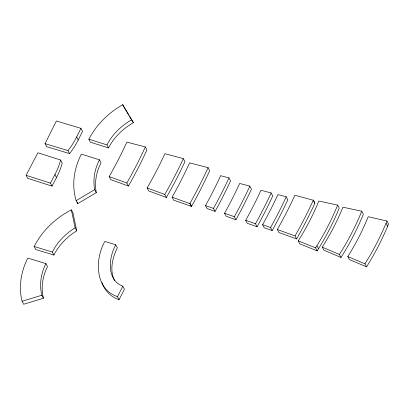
<?xml version="1.0" encoding="UTF-8"?>
<svg xmlns="http://www.w3.org/2000/svg" width="409" height="409" viewBox="0 0 409 409"><rect width="100%" height="100%" fill="white"/><g stroke="black" fill="none" stroke-linecap="round" stroke-linejoin="round"><path stroke-width="0.61" d="M366.561 266.821L364.976 263.815A276.97 232.547 -27.8 0 0 386.019 223.278L386.965 221.034L368.248 216.704L367.333 218.876A256.111 215.037 -27.8 0 1 347.793 256.561L349.378 259.567L366.561 266.821A276.97 232.547 -27.8 0 0 387.604 226.284L388.55 224.045L386.965 221.034M296.607 238.953L295.022 235.947A470.11 394.716 -27.8 0 0 313.289 200.252L294.879 195.226A449.251 377.2 -27.8 0 1 277.343 229.521L278.928 232.527L296.607 238.953A470.11 394.716 -27.8 0 0 314.874 203.258L313.381 200.047M119.08 299.649L117.495 296.643C94.776 289.199 94.648 259.045 104.878 241.438L115.747 244.807C108.661 257.496 106.212 279.966 122.828 286.193L124.413 289.204L119.08 299.649C111.008 297.185 104.622 290.564 101.913 282.634M45.041 143.682L56.381 120.987L80.946 128.36L82.531 131.371L78.242 139.955A76.135 63.927 -27.8 0 1 69.586 153.585L46.626 146.693L45.041 143.682L68.001 150.578L69.586 153.585M68.001 150.578A76.135 63.927 -27.8 0 0 76.657 136.949L80.946 128.36M117.495 296.643L122.828 286.193M26.11 175.328L37.863 152.756L60.634 160.037L62.219 163.043A76.135 63.927 -27.8 0 1 56.493 177.583L52.05 186.115L27.694 178.334L26.11 175.328L50.465 183.109L52.05 186.115M50.465 183.109L54.908 174.577A76.135 63.927 -27.8 0 0 60.634 160.037M191.397 206.586L189.924 203.38A470.11 394.716 -27.8 0 0 208.099 167.659L189.587 162.869A449.251 377.2 -27.8 0 1 172.112 197.184L173.697 200.19L191.509 206.392A470.11 394.716 -27.8 0 0 209.684 170.665L208.099 167.659M298.263 240.875L299.526 238.81A256.111 215.037 -27.8 0 0 318.8 201.044L337.635 205.093L339.219 208.099A276.97 232.547 -27.8 0 1 318.504 248.738L317.2 250.865L299.848 243.882L298.263 240.875L315.615 247.859L317.2 250.865M315.615 247.859L316.919 245.727A276.97 232.547 -27.8 0 0 337.635 205.093M76.14 200.666L94.699 189.633A55.276 46.411 -27.8 0 1 99.448 159.812L81.365 154.132A76.135 63.927 -27.8 0 0 76.14 200.666L77.73 203.672L96.284 192.639A55.276 46.411 -27.8 0 1 101.033 162.823L99.448 159.812M122.741 104.735L121.729 105.323A76.135 63.927 -27.8 0 0 88.855 139.213L90.44 142.22L108.523 147.9A55.276 46.411 -27.8 0 1 132.496 123.252L133.426 122.715L122.741 104.735L124.326 107.741M131.841 119.709L130.911 120.246A55.276 46.411 -27.8 0 0 106.938 144.893L88.855 139.213M22.025 301.259L41.836 295.247L43.42 298.253L23.61 304.265L21.805 300.293A76.135 63.927 -27.8 0 1 27.776 258.064L45.926 263.611L47.51 266.617A55.276 46.411 -27.8 0 0 43.221 297.363L43.42 298.253M361.755 211.228L342.921 207.179A256.111 215.037 -27.8 0 1 322.272 247.143L323.856 250.15L340.999 257.466A276.97 232.547 -27.8 0 0 363.34 214.234L361.755 211.228A276.97 232.547 -27.8 0 1 339.414 254.459L340.999 257.466M145.333 146.959L126.846 142.112A449.251 377.2 -27.8 0 1 109.183 176.586L110.767 179.592L128.436 186.039A470.11 394.716 -27.8 0 0 146.918 149.965L145.333 146.959A470.11 394.716 -27.8 0 1 126.851 183.033L128.436 186.039M228.968 177.889L220.635 175.691L220.497 176.034A454.987 382.016 -27.8 0 1 205.497 205.579L207.082 208.585L215.083 211.402A464.373 389.9 -27.8 0 0 230.553 180.896L228.968 177.889A464.373 389.9 -27.8 0 1 213.498 208.396L215.083 211.402M249.848 186.131L239.689 183.452L239.505 183.835A453.944 381.142 -27.8 0 1 224.561 213.263L226.146 216.269L235.927 219.71A465.416 390.774 -27.8 0 0 251.433 189.137L249.848 186.131A465.416 390.774 -27.8 0 1 234.342 216.704L235.927 219.71M286.223 196.79L277.91 194.592A454.987 382.016 -27.8 0 1 262.598 224.71L264.183 227.716L272.179 230.538A464.373 389.9 -27.8 0 0 287.808 199.797L286.223 196.79A464.373 389.9 -27.8 0 1 270.594 227.532L272.179 230.538M271.147 192.951L260.988 190.262A453.944 381.142 -27.8 0 1 245.712 220.308L247.297 223.314L257.067 226.765A465.416 390.774 -27.8 0 0 272.731 195.957L271.147 192.951A465.416 390.774 -27.8 0 1 255.482 223.759L257.067 226.765M183.355 158.636L164.904 153.707A449.251 377.2 -27.8 0 1 147.153 187.941L148.738 190.947L166.361 197.475A470.11 394.716 -27.8 0 0 184.94 161.642L183.355 158.636A470.11 394.716 -27.8 0 1 164.776 194.469L166.361 197.475M34.162 246.489L52.316 252.036L53.901 255.042A55.276 46.411 -27.8 0 1 76.723 230.829L72.955 212.874L71.37 209.868A76.135 63.927 -27.8 0 0 34.162 246.489L35.747 249.5L53.901 255.042M205.497 205.579L213.498 208.396M224.561 213.263L234.342 216.704M262.598 224.71L270.594 227.532M245.712 220.308L255.482 223.759M172.112 197.184L189.812 203.58M277.343 229.521L295.022 235.947M109.183 176.586L126.851 183.033M147.153 187.941L164.776 194.469M347.793 256.561L364.976 263.815M322.272 247.143L339.414 254.459M124.653 108.273L128.876 115.226M129.525 116.299L133.426 122.715M386.019 223.278L387.604 226.284M313.289 200.252L314.874 203.258M316.919 245.727L318.504 248.738M189.924 203.38L191.509 206.392M106.938 144.893L108.523 147.9M76.657 136.949L78.242 139.955M94.699 189.633L96.284 192.639M115.747 244.807L117.337 247.818C112.414 257.767 109.423 270.211 114.54 280.666M54.908 174.577L56.493 177.583M71.37 209.868L75.138 227.823L76.723 230.829M41.836 295.247L41.636 294.357A55.276 46.411 -27.8 0 1 45.926 263.611M52.316 252.036A55.276 46.411 -27.8 0 1 75.138 227.823M77.73 203.672A76.135 63.927 -27.8 0 1 77.26 202.02"/></g></svg>
